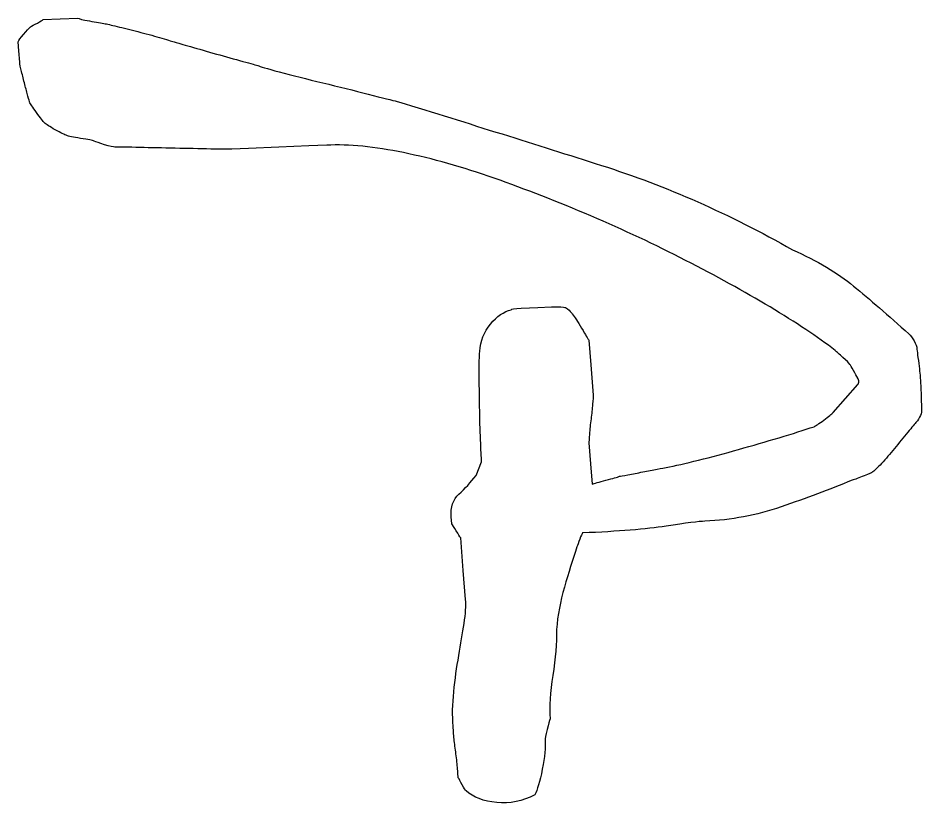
# Model space of a CAD drawing. Header units: centimetres. Extents: x -16.1 to 18, y -12.1 to -8.
# Drawn here: x -16.053 to -12.65, y -12.063 to -9.106 of the extents above; entities that cross this region are included whole.
import ezdxf

# ---------------------------------------------------------------- set-up
doc = ezdxf.new("R2010")
doc.units = ezdxf.units.CM
doc.header["$MEASUREMENT"] = 0
doc.layers.add('Layer 1', color=7, linetype='Continuous')

msp = doc.modelspace()

# ---------------------------------------------------------------- linework, layer by layer
at = {"layer": 'Layer 1', "color": 15}
msp.add_open_spline([(-14.39581, -11.96484), (-14.39254, -11.97033), (-14.38765, -11.97927), (-14.38102, -11.99173), (-14.38102, -11.99173), (-14.37441, -12.00411), (-14.36968, -12.01168), (-14.36658, -12.01442), (-14.36658, -12.01442), (-14.33935, -12.03874), (-14.30084, -12.05336), (-14.25125, -12.05843), (-14.25125, -12.05843), (-14.20159, -12.06341), (-14.1538, -12.0537), (-14.10791, -12.02921), (-14.10791, -12.02921), (-14.09802, -12.01185), (-14.08848, -11.9797), (-14.07954, -11.93278), (-14.07954, -11.93278), (-14.07061, -11.88577), (-14.06708, -11.84968), (-14.06906, -11.82432), (-14.06906, -11.82432), (-14.06957, -11.81873), (-14.06708, -11.80524), (-14.06167, -11.78384), (-14.06167, -11.78384), (-14.05634, -11.76245), (-14.05247, -11.74887), (-14.05016, -11.7432), (-14.05016, -11.7432), (-14.05368, -11.69817), (-14.05024, -11.64359), (-14.03975, -11.57965), (-14.03975, -11.57965), (-14.02935, -11.51562), (-14.02472, -11.4583), (-14.02584, -11.40759), (-14.02584, -11.40759), (-14.0217, -11.3538), (-14.01174, -11.30043), (-13.99627, -11.24758), (-13.99627, -11.24758), (-13.98063, -11.19472), (-13.9649, -11.14393), (-13.94908, -11.09529), (-13.94908, -11.09529), (-13.94668, -11.08953), (-13.94324, -11.08024), (-13.93851, -11.06736), (-13.93851, -11.06736), (-13.93397, -11.05439), (-13.93035, -11.04647), (-13.92777, -11.04355), (-13.92777, -11.04355), (-13.79311, -11.03805), (-13.68826, -11.02955), (-13.61314, -11.01794), (-13.61314, -11.01794), (-13.53803, -11.00643), (-13.48931, -11.00023), (-13.46688, -10.99929), (-13.46688, -10.99929), (-13.36856, -10.99526), (-13.27299, -10.9772), (-13.17974, -10.94515), (-13.17974, -10.94515), (-13.08658, -10.91309), (-12.99772, -10.87984), (-12.91316, -10.84529), (-12.91316, -10.84529), (-12.90216, -10.84202), (-12.88712, -10.83643), (-12.86804, -10.82861), (-12.86804, -10.82861), (-12.84888, -10.82079), (-12.83942, -10.81684), (-12.83942, -10.81684), (-12.83942, -10.81684), (-12.83401, -10.81374), (-12.82344, -10.8042), (-12.80788, -10.78804), (-12.80788, -10.78804), (-12.79223, -10.7719), (-12.77617, -10.75358), (-12.75941, -10.73313), (-12.75941, -10.73313), (-12.74274, -10.7126), (-12.72606, -10.69223), (-12.7093, -10.67177), (-12.7093, -10.67177), (-12.69263, -10.65132), (-12.68043, -10.63671), (-12.6727, -10.62794), (-12.6727, -10.62794), (-12.65714, -10.61033), (-12.6501, -10.59314), (-12.65147, -10.57621), (-12.65147, -10.57621), (-12.65163, -10.57346), (-12.65224, -10.55721), (-12.6531, -10.52757), (-12.6531, -10.52757), (-12.65404, -10.498), (-12.65508, -10.47617), (-12.65619, -10.46207), (-12.65619, -10.46207), (-12.65731, -10.44799), (-12.65972, -10.42547), (-12.66358, -10.39461), (-12.66358, -10.39461), (-12.66745, -10.36376), (-12.66943, -10.34683), (-12.66969, -10.34408), (-12.66969, -10.34408), (-12.66986, -10.34125), (-12.6733, -10.33368), (-12.67991, -10.32113), (-12.67991, -10.32113), (-12.68653, -10.30876), (-12.69281, -10.2999), (-12.6989, -10.29441), (-12.6989, -10.29441), (-12.77763, -10.22428), (-12.84698, -10.1643), (-12.90723, -10.11453), (-12.90723, -10.11453), (-12.96747, -10.06477), (-13.04422, -10.01922), (-13.13755, -9.97789), (-13.13755, -9.97789), (-13.37329, -9.84356), (-13.61314, -9.73759), (-13.85704, -9.66016), (-13.85704, -9.66016), (-14.10103, -9.58265), (-14.35567, -9.50272), (-14.62114, -9.42048), (-14.62114, -9.42048), (-14.63258, -9.41815), (-14.66412, -9.41025), (-14.71585, -9.39685), (-14.71585, -9.39685), (-14.76758, -9.38344), (-14.82353, -9.36951), (-14.88377, -9.35499), (-14.88377, -9.35499), (-14.94402, -9.34055), (-14.99997, -9.32663), (-15.0518, -9.31323), (-15.0518, -9.31323), (-15.10344, -9.29982), (-15.13524, -9.29053), (-15.14685, -9.28537), (-15.14685, -9.28537), (-15.15553, -9.28288), (-15.17563, -9.2773), (-15.20717, -9.26879), (-15.20717, -9.26879), (-15.23889, -9.26019), (-15.27197, -9.25091), (-15.30652, -9.24103), (-15.30652, -9.24103), (-15.34107, -9.23115), (-15.37347, -9.22196), (-15.40364, -9.21336), (-15.40364, -9.21336), (-15.43389, -9.20468), (-15.4533, -9.19918), (-15.46208, -9.19669), (-15.46208, -9.19669), (-15.47067, -9.1942), (-15.48725, -9.18921), (-15.51166, -9.18173), (-15.51166, -9.18173), (-15.53624, -9.17426), (-15.56288, -9.16695), (-15.59159, -9.15965), (-15.59159, -9.15965), (-15.62038, -9.15226), (-15.64694, -9.14564), (-15.67126, -9.13954), (-15.67126, -9.13954), (-15.69567, -9.13361), (-15.71362, -9.12931), (-15.72505, -9.12699), (-15.72505, -9.12699), (-15.73932, -9.12475), (-15.75925, -9.12131), (-15.78495, -9.11668), (-15.78495, -9.11668), (-15.81065, -9.1122), (-15.825, -9.1085), (-15.82801, -9.10585), (-15.82801, -9.10585), (-15.82801, -9.10585), (-15.89539, -9.10859), (-15.89539, -9.10859), (-15.89539, -9.10859), (-15.89539, -9.10859), (-15.95855, -9.11117), (-15.95855, -9.11117), (-15.95855, -9.11117), (-15.96114, -9.1141), (-15.96852, -9.11866), (-15.98064, -9.12475), (-15.98064, -9.12475), (-15.99284, -9.13094), (-16.0016, -9.1355), (-16.00703, -9.13859), (-16.00703, -9.13859), (-16.01219, -9.14443), (-16.0206, -9.15389), (-16.0323, -9.16712), (-16.0323, -9.16712), (-16.0439, -9.18027), (-16.05085, -9.1898), (-16.05326, -9.19548), (-16.05326, -9.19548), (-16.05326, -9.19548), (-16.0506, -9.22926), (-16.0506, -9.22926), (-16.0506, -9.22926), (-16.0506, -9.22926), (-16.04724, -9.27145), (-16.04724, -9.27145), (-16.04724, -9.27145), (-16.04656, -9.27996), (-16.04424, -9.29182), (-16.0402, -9.3072), (-16.0402, -9.3072), (-16.03615, -9.3225), (-16.03212, -9.33858), (-16.0279, -9.35542), (-16.0279, -9.35542), (-16.02387, -9.37209), (-16.01992, -9.38679), (-16.01605, -9.39942), (-16.01605, -9.39942), (-16.01226, -9.41188), (-16.0103, -9.41962), (-16.01003, -9.42245), (-16.01003, -9.42245), (-16.00676, -9.42787), (-15.998, -9.44102), (-15.98373, -9.46156), (-15.98373, -9.46156), (-15.96938, -9.48209), (-15.95933, -9.49516), (-15.95332, -9.50049), (-15.95332, -9.50049), (-15.94721, -9.50599), (-15.93389, -9.51458), (-15.91318, -9.52636), (-15.91318, -9.52636), (-15.89255, -9.53831), (-15.87786, -9.54543), (-15.86927, -9.54793), (-15.86927, -9.54793), (-15.8635, -9.55042), (-15.84632, -9.55394), (-15.81778, -9.5585), (-15.81778, -9.5585), (-15.78925, -9.56296), (-15.77215, -9.56657), (-15.76631, -9.56907), (-15.76631, -9.56907), (-15.76046, -9.57165), (-15.7474, -9.57602), (-15.72729, -9.58231), (-15.72729, -9.58231), (-15.7071, -9.58849), (-15.6942, -9.5915), (-15.68852, -9.59132), (-15.68852, -9.59132), (-15.67735, -9.59081), (-15.65122, -9.59115), (-15.61032, -9.59236), (-15.61032, -9.59236), (-15.56941, -9.59348), (-15.52575, -9.59451), (-15.47917, -9.59537), (-15.47917, -9.59537), (-15.43268, -9.59631), (-15.38756, -9.59734), (-15.34391, -9.59837), (-15.34391, -9.59837), (-15.30017, -9.59932), (-15.26853, -9.59948), (-15.24886, -9.59871), (-15.24886, -9.59871), (-15.24886, -9.59871), (-15.18569, -9.59614), (-15.18569, -9.59614), (-15.18569, -9.59614), (-15.18569, -9.59614), (-15.07207, -9.59141), (-15.07207, -9.59141), (-15.07207, -9.59141), (-15.07207, -9.59141), (-14.95846, -9.58677), (-14.95846, -9.58677), (-14.95846, -9.58677), (-14.95846, -9.58677), (-14.89117, -9.58402), (-14.89117, -9.58402), (-14.89117, -9.58402), (-14.80695, -9.58058), (-14.71052, -9.58995), (-14.6018, -9.61229), (-14.6018, -9.61229), (-14.49309, -9.63472), (-14.3793, -9.6667), (-14.26071, -9.70846), (-14.26071, -9.70846), (-14.14203, -9.75014), (-14.02076, -9.79749), (-13.89701, -9.85027), (-13.89701, -9.85027), (-13.77325, -9.90311), (-13.65414, -9.9589), (-13.53966, -10.01776), (-13.53966, -10.01776), (-13.42536, -10.07646), (-13.3194, -10.13498), (-13.22204, -10.19308), (-13.22204, -10.19308), (-13.12449, -10.25117), (-13.04276, -10.30567), (-12.97693, -10.35671), (-12.97693, -10.35671), (-12.97082, -10.36204), (-12.96103, -10.37081), (-12.94745, -10.38301), (-12.94745, -10.38301), (-12.93378, -10.39513), (-12.92528, -10.40398), (-12.92201, -10.40949), (-12.92201, -10.40949), (-12.91908, -10.41215), (-12.91419, -10.41971), (-12.90765, -10.43217), (-12.90765, -10.43217), (-12.90095, -10.44463), (-12.89605, -10.45357), (-12.89287, -10.45916), (-12.89287, -10.45916), (-12.89287, -10.45916), (-12.89202, -10.46045), (-12.89039, -10.46328), (-12.89039, -10.46328), (-12.88883, -10.46595), (-12.8878, -10.46879), (-12.88763, -10.47162), (-12.88763, -10.47162), (-12.88737, -10.47445), (-12.88789, -10.4772), (-12.88909, -10.48013), (-12.88909, -10.48013), (-12.89021, -10.48297), (-12.8909, -10.48443), (-12.8909, -10.48443), (-12.8909, -10.48443), (-12.8909, -10.48443), (-12.98397, -10.58987), (-12.98397, -10.58987), (-12.98397, -10.58987), (-12.98905, -10.59571), (-13.0009, -10.60534), (-13.01964, -10.61892), (-13.01964, -10.61892), (-13.03828, -10.63233), (-13.05023, -10.64058), (-13.05565, -10.64367), (-13.05565, -10.64367), (-13.09406, -10.65648), (-13.13798, -10.67032), (-13.18756, -10.68501), (-13.18756, -10.68501), (-13.23698, -10.69979), (-13.28794, -10.71457), (-13.34028, -10.72936), (-13.34028, -10.72936), (-13.39253, -10.74431), (-13.4429, -10.75763), (-13.49119, -10.76949), (-13.49119, -10.76949), (-13.53949, -10.78135), (-13.58032, -10.7908), (-13.61349, -10.79785), (-13.61349, -10.79785), (-13.61916, -10.79802), (-13.63025, -10.79991), (-13.64683, -10.80343), (-13.64683, -10.80343), (-13.66351, -10.80687), (-13.68155, -10.81049), (-13.70098, -10.81409), (-13.70098, -10.81409), (-13.72032, -10.8177), (-13.73905, -10.82123), (-13.7571, -10.82483), (-13.7571, -10.82483), (-13.77514, -10.82844), (-13.78554, -10.83025), (-13.78838, -10.83033), (-13.78838, -10.83033), (-13.79654, -10.83352), (-13.81365, -10.83841), (-13.83994, -10.8452), (-13.83994, -10.8452), (-13.86615, -10.8519), (-13.88335, -10.85681), (-13.89159, -10.85998), (-13.89159, -10.85998), (-13.89159, -10.85998), (-13.89753, -10.78401), (-13.89753, -10.78401), (-13.89753, -10.78401), (-13.89753, -10.78401), (-13.90388, -10.70392), (-13.90388, -10.70392), (-13.90388, -10.70392), (-13.90405, -10.70108), (-13.90345, -10.69042), (-13.90208, -10.67203), (-13.90208, -10.67203), (-13.90079, -10.65355), (-13.89873, -10.63448), (-13.89606, -10.61462), (-13.89606, -10.61462), (-13.8934, -10.59477), (-13.89133, -10.5763), (-13.88987, -10.55928), (-13.88987, -10.55928), (-13.88832, -10.54227), (-13.88789, -10.531), (-13.88832, -10.52533), (-13.88832, -10.52533), (-13.88832, -10.52533), (-13.89727, -10.41138), (-13.89727, -10.41138), (-13.89727, -10.41138), (-13.89727, -10.41138), (-13.90457, -10.31847), (-13.90457, -10.31847), (-13.90457, -10.31847), (-13.90775, -10.31297), (-13.91677, -10.29784), (-13.93138, -10.27301), (-13.93138, -10.27301), (-13.94591, -10.24817), (-13.95793, -10.23029), (-13.96722, -10.21938), (-13.96722, -10.21938), (-13.9674, -10.21663), (-13.97134, -10.21182), (-13.97891, -10.20503), (-13.97891, -10.20503), (-13.98647, -10.19841), (-13.99163, -10.19506), (-13.99446, -10.19514), (-13.99446, -10.19514), (-13.99747, -10.19248), (-14.0144, -10.1918), (-14.04534, -10.19299), (-14.04534, -10.19299), (-14.04534, -10.19299), (-14.09579, -10.19514), (-14.09579, -10.19514), (-14.09579, -10.19514), (-14.09579, -10.19514), (-14.15895, -10.19773), (-14.15895, -10.19773), (-14.15895, -10.19773), (-14.18422, -10.19876), (-14.19668, -10.20065), (-14.19651, -10.20349), (-14.19651, -10.20349), (-14.22401, -10.21019), (-14.25013, -10.22823), (-14.27454, -10.25746), (-14.27454, -10.25746), (-14.29903, -10.28676), (-14.31244, -10.32113), (-14.31503, -10.36075), (-14.31503, -10.36075), (-14.31649, -10.37777), (-14.31709, -10.40527), (-14.31692, -10.44343), (-14.31692, -10.44343), (-14.31674, -10.4815), (-14.31631, -10.52309), (-14.31554, -10.5683), (-14.31554, -10.5683), (-14.31485, -10.61342), (-14.31373, -10.65501), (-14.3121, -10.69301), (-14.3121, -10.69301), (-14.31047, -10.73107), (-14.30909, -10.75858), (-14.30781, -10.77542), (-14.30781, -10.77542), (-14.30781, -10.77542), (-14.32895, -10.82715), (-14.32895, -10.82715), (-14.32895, -10.82715), (-14.34949, -10.85336), (-14.37079, -10.87683), (-14.39314, -10.89754), (-14.39314, -10.89754), (-14.4154, -10.91825), (-14.42511, -10.94679), (-14.42228, -10.98339), (-14.42228, -10.98339), (-14.42228, -10.98339), (-14.4203, -11.00875), (-14.4203, -11.00875), (-14.4203, -11.00875), (-14.41712, -11.01425), (-14.41136, -11.02327), (-14.40336, -11.03556), (-14.40336, -11.03556), (-14.39546, -11.04793), (-14.38971, -11.05687), (-14.38644, -11.06237), (-14.38644, -11.06237), (-14.38644, -11.06237), (-14.3769, -11.18485), (-14.3769, -11.18485), (-14.3769, -11.18485), (-14.3769, -11.18485), (-14.36822, -11.29459), (-14.36822, -11.29459), (-14.36822, -11.29459), (-14.3665, -11.3171), (-14.36839, -11.34684), (-14.37398, -11.38379), (-14.37398, -11.38379), (-14.37947, -11.42066), (-14.38618, -11.46114), (-14.394, -11.50531), (-14.394, -11.50531), (-14.40173, -11.54931), (-14.40801, -11.59469), (-14.41283, -11.64152), (-14.41283, -11.64152), (-14.41755, -11.68827), (-14.41841, -11.73134), (-14.41531, -11.77078), (-14.41531, -11.77078), (-14.41531, -11.77078), (-14.41197, -11.81298), (-14.41197, -11.81298), (-14.41197, -11.81298), (-14.41068, -11.82991), (-14.40853, -11.84813), (-14.40552, -11.86781), (-14.40552, -11.86781), (-14.40259, -11.88741), (-14.40036, -11.90709), (-14.39882, -11.92677), (-14.39882, -11.92677), (-14.39882, -11.92677), (-14.39581, -11.96484), (-14.39581, -11.96484)], degree=3, knots=[0, 0, 0, 0, 0.006993, 0.006993, 0.006993, 0.006993, 0.013986, 0.013986, 0.013986, 0.013986, 0.020979, 0.020979, 0.020979, 0.020979, 0.027972, 0.027972, 0.027972, 0.027972, 0.034965, 0.034965, 0.034965, 0.034965, 0.041958, 0.041958, 0.041958, 0.041958, 0.048951, 0.048951, 0.048951, 0.048951, 0.0559441, 0.0559441, 0.0559441, 0.0559441, 0.0629371, 0.0629371, 0.0629371, 0.0629371, 0.0699301, 0.0699301, 0.0699301, 0.0699301, 0.0769231, 0.0769231, 0.0769231, 0.0769231, 0.0839161, 0.0839161, 0.0839161, 0.0839161, 0.0909091, 0.0909091, 0.0909091, 0.0909091, 0.0979021, 0.0979021, 0.0979021, 0.0979021, 0.1048951, 0.1048951, 0.1048951, 0.1048951, 0.1118881, 0.1118881, 0.1118881, 0.1118881, 0.1188811, 0.1188811, 0.1188811, 0.1188811, 0.1258741, 0.1258741, 0.1258741, 0.1258741, 0.1328671, 0.1328671, 0.1328671, 0.1328671, 0.1398601, 0.1398601, 0.1398601, 0.1398601, 0.1468531, 0.1468531, 0.1468531, 0.1468531, 0.1538462, 0.1538462, 0.1538462, 0.1538462, 0.1608392, 0.1608392, 0.1608392, 0.1608392, 0.1678322, 0.1678322, 0.1678322, 0.1678322, 0.1748252, 0.1748252, 0.1748252, 0.1748252, 0.1818182, 0.1818182, 0.1818182, 0.1818182, 0.1888112, 0.1888112, 0.1888112, 0.1888112, 0.1958042, 0.1958042, 0.1958042, 0.1958042, 0.2027972, 0.2027972, 0.2027972, 0.2027972, 0.2097902, 0.2097902, 0.2097902, 0.2097902, 0.2167832, 0.2167832, 0.2167832, 0.2167832, 0.2237762, 0.2237762, 0.2237762, 0.2237762, 0.2307692, 0.2307692, 0.2307692, 0.2307692, 0.2377622, 0.2377622, 0.2377622, 0.2377622, 0.2447552, 0.2447552, 0.2447552, 0.2447552, 0.2517483, 0.2517483, 0.2517483, 0.2517483, 0.2587413, 0.2587413, 0.2587413, 0.2587413, 0.2657343, 0.2657343, 0.2657343, 0.2657343, 0.2727273, 0.2727273, 0.2727273, 0.2727273, 0.2797203, 0.2797203, 0.2797203, 0.2797203, 0.2867133, 0.2867133, 0.2867133, 0.2867133, 0.2937063, 0.2937063, 0.2937063, 0.2937063, 0.3006993, 0.3006993, 0.3006993, 0.3006993, 0.3076923, 0.3076923, 0.3076923, 0.3076923, 0.3146853, 0.3146853, 0.3146853, 0.3146853, 0.3216783, 0.3216783, 0.3216783, 0.3216783, 0.3286713, 0.3286713, 0.3286713, 0.3286713, 0.3356643, 0.3356643, 0.3356643, 0.3356643, 0.3426573, 0.3426573, 0.3426573, 0.3426573, 0.3496503, 0.3496503, 0.3496503, 0.3496503, 0.3566434, 0.3566434, 0.3566434, 0.3566434, 0.3636364, 0.3636364, 0.3636364, 0.3636364, 0.3706294, 0.3706294, 0.3706294, 0.3706294, 0.3776224, 0.3776224, 0.3776224, 0.3776224, 0.3846154, 0.3846154, 0.3846154, 0.3846154, 0.3916084, 0.3916084, 0.3916084, 0.3916084, 0.3986014, 0.3986014, 0.3986014, 0.3986014, 0.4055944, 0.4055944, 0.4055944, 0.4055944, 0.4125874, 0.4125874, 0.4125874, 0.4125874, 0.4195804, 0.4195804, 0.4195804, 0.4195804, 0.4265734, 0.4265734, 0.4265734, 0.4265734, 0.4335664, 0.4335664, 0.4335664, 0.4335664, 0.4405594, 0.4405594, 0.4405594, 0.4405594, 0.4475524, 0.4475524, 0.4475524, 0.4475524, 0.4545455, 0.4545455, 0.4545455, 0.4545455, 0.4615385, 0.4615385, 0.4615385, 0.4615385, 0.4685315, 0.4685315, 0.4685315, 0.4685315, 0.4755245, 0.4755245, 0.4755245, 0.4755245, 0.4825175, 0.4825175, 0.4825175, 0.4825175, 0.4895105, 0.4895105, 0.4895105, 0.4895105, 0.4965035, 0.4965035, 0.4965035, 0.4965035, 0.5034965, 0.5034965, 0.5034965, 0.5034965, 0.5104895, 0.5104895, 0.5104895, 0.5104895, 0.5174825, 0.5174825, 0.5174825, 0.5174825, 0.5244755, 0.5244755, 0.5244755, 0.5244755, 0.5314685, 0.5314685, 0.5314685, 0.5314685, 0.5384615, 0.5384615, 0.5384615, 0.5384615, 0.5454545, 0.5454545, 0.5454545, 0.5454545, 0.5524476, 0.5524476, 0.5524476, 0.5524476, 0.5594406, 0.5594406, 0.5594406, 0.5594406, 0.5664336, 0.5664336, 0.5664336, 0.5664336, 0.5734266, 0.5734266, 0.5734266, 0.5734266, 0.5804196, 0.5804196, 0.5804196, 0.5804196, 0.5874126, 0.5874126, 0.5874126, 0.5874126, 0.5944056, 0.5944056, 0.5944056, 0.5944056, 0.6013986, 0.6013986, 0.6013986, 0.6013986, 0.6083916, 0.6083916, 0.6083916, 0.6083916, 0.6153846, 0.6153846, 0.6153846, 0.6153846, 0.6223776, 0.6223776, 0.6223776, 0.6223776, 0.6293706, 0.6293706, 0.6293706, 0.6293706, 0.6363636, 0.6363636, 0.6363636, 0.6363636, 0.6433566, 0.6433566, 0.6433566, 0.6433566, 0.6503497, 0.6503497, 0.6503497, 0.6503497, 0.6573427, 0.6573427, 0.6573427, 0.6573427, 0.6643357, 0.6643357, 0.6643357, 0.6643357, 0.6713287, 0.6713287, 0.6713287, 0.6713287, 0.6783217, 0.6783217, 0.6783217, 0.6783217, 0.6853147, 0.6853147, 0.6853147, 0.6853147, 0.6923077, 0.6923077, 0.6923077, 0.6923077, 0.6993007, 0.6993007, 0.6993007, 0.6993007, 0.7062937, 0.7062937, 0.7062937, 0.7062937, 0.7132867, 0.7132867, 0.7132867, 0.7132867, 0.7202797, 0.7202797, 0.7202797, 0.7202797, 0.7272727, 0.7272727, 0.7272727, 0.7272727, 0.7342657, 0.7342657, 0.7342657, 0.7342657, 0.7412587, 0.7412587, 0.7412587, 0.7412587, 0.7482517, 0.7482517, 0.7482517, 0.7482517, 0.7552448, 0.7552448, 0.7552448, 0.7552448, 0.7622378, 0.7622378, 0.7622378, 0.7622378, 0.7692308, 0.7692308, 0.7692308, 0.7692308, 0.7762238, 0.7762238, 0.7762238, 0.7762238, 0.7832168, 0.7832168, 0.7832168, 0.7832168, 0.7902098, 0.7902098, 0.7902098, 0.7902098, 0.7972028, 0.7972028, 0.7972028, 0.7972028, 0.8041958, 0.8041958, 0.8041958, 0.8041958, 0.8111888, 0.8111888, 0.8111888, 0.8111888, 0.8181818, 0.8181818, 0.8181818, 0.8181818, 0.8251748, 0.8251748, 0.8251748, 0.8251748, 0.8321678, 0.8321678, 0.8321678, 0.8321678, 0.8391608, 0.8391608, 0.8391608, 0.8391608, 0.8461538, 0.8461538, 0.8461538, 0.8461538, 0.8531469, 0.8531469, 0.8531469, 0.8531469, 0.8601399, 0.8601399, 0.8601399, 0.8601399, 0.8671329, 0.8671329, 0.8671329, 0.8671329, 0.8741259, 0.8741259, 0.8741259, 0.8741259, 0.8811189, 0.8811189, 0.8811189, 0.8811189, 0.8881119, 0.8881119, 0.8881119, 0.8881119, 0.8951049, 0.8951049, 0.8951049, 0.8951049, 0.9020979, 0.9020979, 0.9020979, 0.9020979, 0.9090909, 0.9090909, 0.9090909, 0.9090909, 0.9160839, 0.9160839, 0.9160839, 0.9160839, 0.9230769, 0.9230769, 0.9230769, 0.9230769, 0.9300699, 0.9300699, 0.9300699, 0.9300699, 0.9370629, 0.9370629, 0.9370629, 0.9370629, 0.9440559, 0.9440559, 0.9440559, 0.9440559, 0.951049, 0.951049, 0.951049, 0.951049, 0.958042, 0.958042, 0.958042, 0.958042, 0.965035, 0.965035, 0.965035, 0.965035, 0.972028, 0.972028, 0.972028, 0.972028, 0.979021, 0.979021, 0.979021, 0.979021, 0.986014, 0.986014, 0.986014, 0.986014, 1, 1, 1, 1], dxfattribs=at)

doc.saveas('drawing.dxf')
